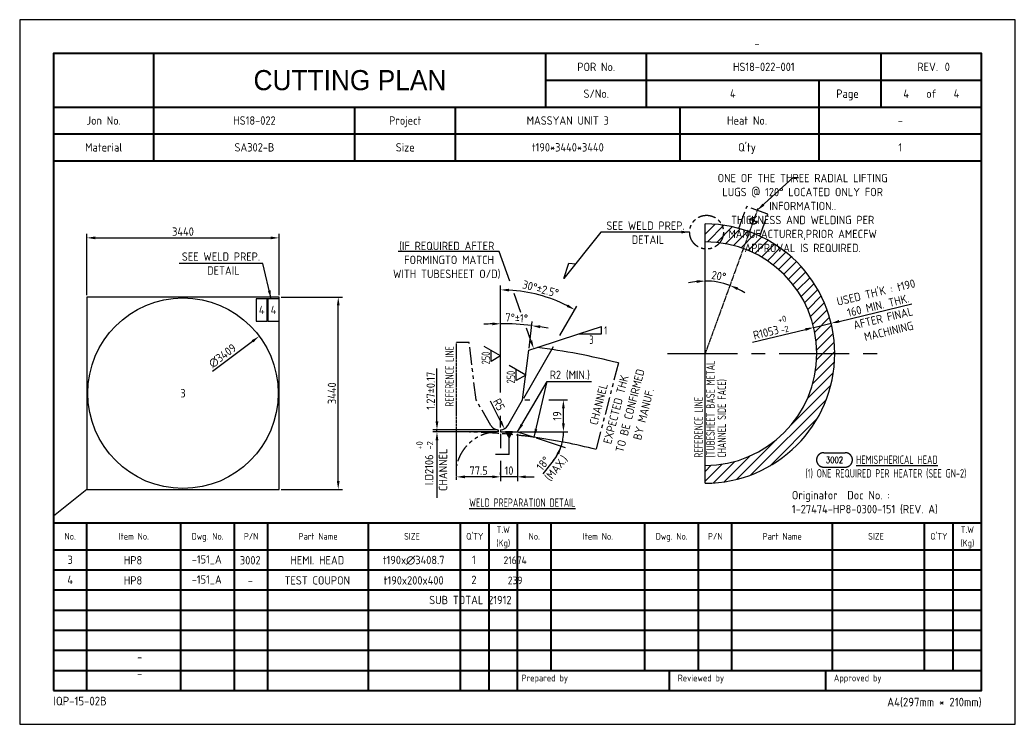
# Model space of a CAD drawing. Header units: millimetres. Extents: x -47360 to 661737, y -45870 to 354580.
# Drawn here: x 60000 to 77820, y 0 to 12600 of the extents above; entities that cross this region are included whole.
import ezdxf
from ezdxf.enums import TextEntityAlignment as Align

# ---------------------------------------------------------------- set-up
doc = ezdxf.new("R2010")
doc.units = ezdxf.units.MM
doc.header["$LTSCALE"] = 10
for name, pattern in [('CENTER', [2, 1.25, -0.25, 0.25, -0.25]), ('CONT', [1, 1, 0]), ('PHANTOM', [63.5, 31.75, -6.35, 6.35, -6.35, 6.35, -6.35])]:
    doc.linetypes.add(name, pattern=pattern)
for name, color, linetype in [('03_1  190xØ3408.7', 7, 'Continuous'), ('04_6  190x400x200', 7, 'Continuous'), ('11', 2, 'Continuous'), ('12', 1, 'CENTER'), ('12_Ejes principales', 1, 'CENTER'), ('13', 4, 'PHANTOM'), ('15', 7, 'Continuous'), ('GEN-ANN', 7, 'CONT'), ('N01_1  190x3290x3290', 3, 'Continuous'), ('N04_1  190x3440x3440', 3, 'Continuous'), ('T', 2, 'Continuous')]:
    doc.layers.add(name, color=color, linetype=linetype)
doc.layers.add('PAGE', color=9, linetype='Continuous', plot=False)
doc.layers.add('TITLE', color=15, linetype='Continuous', lineweight=40)
doc.styles.add('FRACTION', font='romans.shx', dxfattribs={"bigfont": 'FRACTION.shx'})
doc.styles.get("Standard").update_dxf_attribs({"font": 'isocp2.shx', "bigfont": 'whgtxt.shx'})
doc.dimstyles.new('ISO-25', dxfattribs={"dimscale": 60, "dimtxt": 2.5, "dimasz": 2.5, "dimexe": 1.25, "dimexo": 0.625, "dimtad": 1, "dimdec": 0, "dimdsep": 46, "dimtxsty": 'Standard', "dimcen": 2.5, "dimclrt": 2, "dimadec": 0, "dimazin": 0, "dimtfac": 1, "dimtdec": 0, "dimtmove": 0, "dimatfit": 3, "dimfxl": 1, "dimarcsym": 0})
doc.dimstyles.new('ISO-25 x0.1', dxfattribs={"dimscale": 60, "dimtxt": 2.5, "dimasz": 2.5, "dimexe": 1.25, "dimexo": 0.625, "dimtad": 1, "dimdec": 1, "dimlfac": 0.1, "dimdsep": 46, "dimtxsty": 'Standard', "dimcen": 2.5, "dimclrt": 2, "dimadec": 0, "dimazin": 0, "dimtfac": 1, "dimtdec": 1, "dimtmove": 0, "dimatfit": 3, "dimfxl": 1, "dimarcsym": 0})
doc.dimstyles.new('ISO-25 x0.5', dxfattribs={"dimscale": 60, "dimtxt": 2.5, "dimasz": 2.5, "dimexe": 1.25, "dimexo": 0.625, "dimtad": 1, "dimdec": 1, "dimlfac": 0.5, "dimdsep": 46, "dimtxsty": 'Standard', "dimcen": 2.5, "dimclrt": 2, "dimadec": 0, "dimazin": 0, "dimtfac": 1, "dimtdec": 1, "dimtmove": 0, "dimatfit": 3, "dimfxl": 1, "dimarcsym": 0})

# ---------------------------------------------------------------- blocks, each defined once
blk = doc.blocks.new('CP00')
at = {"layer": 'PAGE'}
blk.add_line((20, 70), (10, 62), dxfattribs=at)
blk.add_lwpolyline([(0, 0), (297, 0), (297, 210), (0, 210)], close=True, dxfattribs=at)
at = {"layer": 'TITLE'}
for p, q in [((40, 184), (40, 200)), ((157, 184), (157, 200)), ((10, 184), (287, 184)), ((10, 168), (287, 168)), ((10, 60), (287, 60)), ((148.5, 16), (287, 16))]:
    blk.add_line(p, q, dxfattribs=at)
at = {"layer": 'TITLE', "color": 8}
for p, q in [((187, 184), (187, 200)), ((257, 184), (257, 192)), ((40, 168), (40, 184)), ((130, 168), (130, 184)), ((238.5, 168), (238.5, 184)), ((10, 176), (287, 176)), ((20, 10), (20, 60)), ((48, 10), (48, 60)), ((64, 10), (64, 60)), ((74, 10), (74, 60)), ((104, 10), (104, 60)), ((131.5, 10), (131.5, 60)), ((140, 10), (140, 60)), ((158.5, 16), (158.5, 60)), ((186.5, 16), (186.5, 60)), ((202.5, 16), (202.5, 60)), ((212.5, 16), (212.5, 60)), ((242.5, 16), (242.5, 60)), ((270, 16), (270, 60)), ((278.5, 16), (278.5, 60)), ((10, 52), (287, 52)), ((10, 46), (287, 46)), ((10, 40), (287, 40)), ((10, 34), (287, 34)), ((10, 28), (287, 28)), ((10, 22), (287, 22)), ((10, 16), (148.5, 16)), ((193.8, 16), (193.8, 10)), ((240.4, 16), (240.4, 10))]:
    blk.add_line(p, q, dxfattribs=at)
at = {"layer": 'TITLE', "color": 9}
for p, q in [((257, 192), (257, 200)), ((157, 192), (287, 192)), ((238.5, 184), (238.5, 192)), ((100, 168), (100, 184)), ((197, 168), (197, 184)), ((148.5, 10), (148.5, 60))]:
    blk.add_line(p, q, dxfattribs=at)
at = {"layer": 'TITLE', "color": 15}
blk.add_lwpolyline([(10, 10), (287, 10), (287, 200), (10, 200)], close=True, dxfattribs=at)
at = {"layer": 'PAGE', "color": 2}
blk.add_attdef('ATT_NESTINGPLANNO', text='', height=2.5, dxfattribs=at).set_placement((220, 203), align=Align.MIDDLE_CENTER)
for tag, p in [('ATT_OWNERITEMNO', (35, 7.09)), ('ATT_PARTNAME', (35, 2.09))]:
    blk.add_attdef(tag, text='', height=2.5, dxfattribs=at).set_placement(p, align=Align.MIDDLE_LEFT)
at = {"layer": 'TITLE', "color": 2}
for s, height, p in [('POR No.', 2.5, (172, 196)), ('S/No.', 2.5, (172, 188)), ('Page', 2.5, (247, 188)), ('of', 2.5, (272, 188)), ('Jon No.', 2.5, (25, 180)), ('Project', 2.5, (115, 180)), ('Heat No.', 2.5, (217, 180)), ('-', 2.5, (262.75, 180)), ('Material', 2.5, (25, 172)), ('Size', 2.5, (115, 172)), ("Q'ty", 2.5, (217, 172)), ('No.', 2, (15, 56)), ('Item No.', 2, (34, 56)), ('Dwg. No.', 2, (56, 56)), ('P/N', 2, (69, 56)), ('Part Name', 2, (89, 56)), ('SIZE', 2, (117, 56)), ("Q'TY", 2, (135.75, 56)), ('T.W', 2, (144.25, 58)), ('No.', 2, (153.5, 56)), ('Item No.', 2, (172.5, 56)), ('Dwg. No.', 2, (194.5, 56)), ('P/N', 2, (207.5, 56)), ('Part Name', 2, (227.5, 56)), ('SIZE', 2, (255.5, 56)), ("Q'TY", 2, (274.25, 56)), ('T.W', 2, (282.75, 58)), ('(Kg)', 2, (144.25, 54)), ('(Kg)', 2, (282.75, 54))]:
    blk.add_text(s, height=height, dxfattribs=at).set_placement(p, align=Align.MIDDLE_CENTER)
blk.add_text('REV.', height=2.5, dxfattribs=at).set_placement((274, 196), align=Align.MIDDLE_RIGHT)
blk.add_text('0', height=2.5, dxfattribs=at).set_placement((276, 196), align=Align.MIDDLE_LEFT)
for s, height, p in [('Prepared by', 2, (149.73, 12.75)), ('Reviewed by', 2, (196.33, 12.75)), ('Approved by', 2, (242.93, 12.75)), ('IQP-15-02B', 2.594, (10, 5.57))]:
    blk.add_text(s, height=height, dxfattribs=at).set_placement(p)
blk.add_text('A4(297mm * 210mm)', height=2.5936, dxfattribs=at).set_placement((287, 5.26), align=Align.RIGHT)
at = {"layer": 'TITLE', "color": 3, "insert": (98.5, 192), "char_height": 6, "width": 59.896, "attachment_point": 5}
blk.add_mtext('{\\fHYHeadLine-Medium|b0|i0|c129|p18;CUTTING PLAN}', dxfattribs=at)
at = {"layer": 'TITLE', "color": 2}
for tag, height, p in [('ATT_PORNO', 2.5, (222, 196)), ('ATT_CUTTINGPLANNO', 2.5, (212.75, 188)), ('ATT_PAGENO', 2.5, (264.5, 188)), ('ATT_PAGESUBTOTAL', 2.5, (279.5, 188)), ('ATT_WONO', 2.5, (70, 180)), ('ATT_PROJECT', 2.5, (163.5, 180)), ('ATT_PORWEIGHT', 2, (278.5, 89)), ('ATT_NETWEIGHT', 2, (278.5, 83)), ('ATT_SAVEWEIGHT', 2, (278.5, 77)), ('ATT_SCRAPWEIGHT', 2, (278.5, 71)), ('ATT_CUTTING', 2, (278.5, 65))]:
    blk.add_attdef(tag, text='', height=height, dxfattribs=at).set_placement(p, align=Align.MIDDLE_CENTER)
at = {"layer": 'TITLE', "color": 3}
for tag, p in [('ATT_MATERIAL', (70, 172)), ('ATT_SIZE', (163.5, 172)), ('ATT_QTY', (262.75, 172))]:
    blk.add_attdef(tag, text='', height=2.5, dxfattribs=at).set_placement(p, align=Align.MIDDLE_CENTER)
blk = doc.blocks.new('$PNBR')
at = {"layer": 'GEN-ANN', "color": 7, "linetype": 'CONT'}
for p, q in [((0.125, 0.125), (0.5, 0.125)), ((0.125, -0.125), (0.5, -0.125))]:
    blk.add_line(p, q, dxfattribs=at)
for centre, start, end in [((0.125, 0), 90, 270), ((0.5, 0), 270, 90)]:
    blk.add_arc(centre, 0.125, start, end, dxfattribs=at)
at = {"layer": 'GEN-ANN', "color": 7, "linetype": 'CONT', "style": 'FRACTION'}
blk.add_attdef('PNB', text='', height=0.0938, dxfattribs=at).set_placement((0.313, -0.046), align=Align.CENTER)
blk = doc.blocks.new('*D36')
at = {"color": 0, "lineweight": -2, "transparency": 16777216}
for start, end in [(96.6219, 103.2437), (70.0002, 90), (56.7565, 63.3783)]:
    blk.add_arc((72270, 6629), 1299, start, end, dxfattribs=at)
at = {"color": 0, "transparency": 16777216}
for points in [[(72118, 7944), (72121, 7894), (72270, 7928)], [(72842, 7767), (72861, 7813), (72714, 7850)]]:
    blk.add_solid(points, dxfattribs=at)
at = {"layer": 'Defpoints', "color": 0, "transparency": 16777216}
for p in [(73214, 9225), (72270, 8949), (72569, 7893), (72270, 6629), (72270, 4309)]:
    blk.add_point(p, dxfattribs=at)
at = {"color": 2, "transparency": 16777216, "insert": (72515, 8019), "char_height": 150, "attachment_point": 5, "rotation": 350.0001}
blk.add_mtext('20°', dxfattribs=at)
blk = doc.blocks.new('*D37')
at = {"color": 0, "lineweight": -2, "transparency": 16777216}
blk.add_line((73118, 6833), (74068, 7062), dxfattribs=at)
at = {"color": 0, "transparency": 16777216}
blk.add_solid([(74062, 7086), (74074, 7037), (74214, 7097)], dxfattribs=at)
at = {"layer": 'Defpoints', "color": 0, "transparency": 16777216}
for p in [(74214, 7097), (72270, 6629)]:
    blk.add_point(p, dxfattribs=at)
at = {"color": 2, "transparency": 16777216, "insert": (73358, 7007), "char_height": 150, "attachment_point": 5, "rotation": 13.5163}
blk.add_mtext('R1053', dxfattribs=at)
blk = doc.blocks.new('*D38')
at = {"color": 0, "lineweight": -2, "transparency": 16777216}
for p, q in [((67468, 5417), (67468, 6362)), ((68526, 5267), (67393, 5267)), ((68526, 5229), (67393, 5229)), ((67468, 5229), (67468, 5267)), ((67468, 5079), (67468, 4929))]:
    blk.add_line(p, q, dxfattribs=at)
at = {"color": 0, "transparency": 16777216}
for points in [[(67443, 5417), (67493, 5417), (67468, 5267)], [(67443, 5079), (67493, 5079), (67468, 5229)]]:
    blk.add_solid(points, dxfattribs=at)
at = {"layer": 'Defpoints', "color": 0, "transparency": 16777216}
for p in [(67468, 5267), (68563, 5267), (68563, 5229)]:
    blk.add_point(p, dxfattribs=at)
at = {"color": 2, "transparency": 16777216, "insert": (67356, 5965), "char_height": 150, "attachment_point": 5, "rotation": 90}
blk.add_mtext('{\\A1;1.27%%P0.17}', dxfattribs=at)
blk = doc.blocks.new('*D39')
at = {"color": 0, "lineweight": -2, "transparency": 16777216}
for p, q in [((69039, 5799), (69133, 5799)), ((69474, 5799), (69807, 5799)), ((69732, 5379), (69732, 5649)), ((68943, 5229), (69117, 5229)), ((69342, 5229), (69807, 5229))]:
    blk.add_line(p, q, dxfattribs=at)
at = {"color": 0, "transparency": 16777216}
for points in [[(69707, 5649), (69757, 5649), (69732, 5799)], [(69707, 5379), (69757, 5379), (69732, 5229)]]:
    blk.add_solid(points, dxfattribs=at)
at = {"layer": 'Defpoints', "color": 0, "transparency": 16777216}
for p in [(69002, 5799), (69732, 5799), (68905, 5229)]:
    blk.add_point(p, dxfattribs=at)
at = {"color": 2, "transparency": 16777216, "insert": (69620, 5514), "char_height": 150, "attachment_point": 5, "rotation": 90}
blk.add_mtext('19', dxfattribs=at)
blk = doc.blocks.new('*D40')
at = {"color": 0, "lineweight": -2, "transparency": 16777216}
for p, q in [((68608, 5192), (68608, 4936)), ((68908, 5192), (68908, 4349)), ((68608, 4711), (68608, 4349)), ((68458, 4424), (68308, 4424)), ((68908, 4424), (68608, 4424)), ((69058, 4424), (69208, 4424))]:
    blk.add_line(p, q, dxfattribs=at)
at = {"color": 0, "transparency": 16777216}
for points in [[(68458, 4449), (68458, 4399), (68608, 4424)], [(69058, 4449), (69058, 4399), (68908, 4424)]]:
    blk.add_solid(points, dxfattribs=at)
at = {"layer": 'Defpoints', "color": 0, "transparency": 16777216}
for p in [(68608, 5229), (68908, 5229), (68608, 4424)]:
    blk.add_point(p, dxfattribs=at)
at = {"color": 2, "transparency": 16777216, "insert": (68758, 4536), "char_height": 150, "attachment_point": 5}
blk.add_mtext('10', dxfattribs=at)
blk = doc.blocks.new('*D41')
at = {"color": 0, "lineweight": -2, "transparency": 16777216}
for p, q in [((68608, 5934), (68608, 7238)), ((69116, 6728), (69174, 7204)), ((68608, 5305), (68608, 5516))]:
    blk.add_line(p, q, dxfattribs=at)
for start, end in [(91.8804, 93.7609), (83, 90), (79.2391, 81.1196)]:
    blk.add_arc((68608, 2593), 4571, start, end, dxfattribs=at)
at = {"color": 0, "transparency": 16777216}
for points in [[(68458, 7186), (68459, 7136), (68608, 7163)], [(69310, 7084), (69317, 7133), (69165, 7129)]]:
    blk.add_solid(points, dxfattribs=at)
at = {"layer": 'Defpoints', "color": 0, "transparency": 16777216}
for p in [(68980, 7148), (69111, 6691), (69002, 5799), (68608, 5267), (68608, 5229)]:
    blk.add_point(p, dxfattribs=at)
at = {"color": 2, "transparency": 16777216, "insert": (68894, 7267), "char_height": 150, "attachment_point": 5, "rotation": 356.5}
blk.add_mtext('7°%%P1%%D', dxfattribs=at)
blk = doc.blocks.new('*D42')
at = {"color": 0, "lineweight": -2, "transparency": 16777216}
for p, q in [((68608, 5934), (68608, 7845)), ((69667, 6951), (69972, 7479)), ((69021, 5832), (69554, 6756)), ((68608, 5305), (68608, 5516))]:
    blk.add_line(p, q, dxfattribs=at)
blk.add_arc((68608, 5117), 2653, 63.2405, 86.7595, dxfattribs=at)
at = {"color": 0, "transparency": 16777216}
for points in [[(68758, 7741), (68759, 7790), (68608, 7770)], [(69814, 7508), (69791, 7464), (69935, 7414)]]:
    blk.add_solid(points, dxfattribs=at)
at = {"layer": 'Defpoints', "color": 0, "transparency": 16777216}
for p in [(69516, 7610), (69002, 5799), (68608, 5267), (68608, 5229), (68738, 5342)]:
    blk.add_point(p, dxfattribs=at)
at = {"color": 2, "transparency": 16777216, "insert": (69324, 7788), "char_height": 150, "attachment_point": 5, "rotation": 345}
blk.add_mtext('30°%%P2.5%%D', dxfattribs=at)
blk = doc.blocks.new('*D43')
at = {"color": 0, "lineweight": -2, "transparency": 16777216}
blk.add_line((68418, 5782), (68608, 5417), dxfattribs=at)
at = {"color": 0, "transparency": 16777216}
blk.add_solid([(68630, 5429), (68586, 5406), (68678, 5284)], dxfattribs=at)
at = {"layer": 'Defpoints', "color": 0, "transparency": 16777216}
for p in [(68608, 5417), (68678, 5284)]:
    blk.add_point(p, dxfattribs=at)
at = {"color": 2, "transparency": 16777216, "insert": (68578, 5718), "char_height": 150, "attachment_point": 5, "rotation": 297.6019}
blk.add_mtext('R5', dxfattribs=at)
blk = doc.blocks.new('*D44')
at = {"color": 0, "lineweight": -2, "transparency": 16777216}
blk.add_line((63451, 6316), (64166, 6850), dxfattribs=at)
at = {"color": 0, "transparency": 16777216}
blk.add_solid([(64151, 6870), (64180, 6830), (64286, 6940)], dxfattribs=at)
at = {"layer": 'Defpoints', "color": 0, "transparency": 16777216}
for p in [(64286, 6940), (61554, 4900)]:
    blk.add_point(p, dxfattribs=at)
at = {"color": 2, "transparency": 16777216, "insert": (63628, 6589), "char_height": 150, "attachment_point": 5, "rotation": 36.7448}
blk.add_mtext('∅3409', dxfattribs=at)
blk = doc.blocks.new('*D45')
at = {"color": 0, "lineweight": -2, "transparency": 16777216}
for p, q in [((61200, 7677.5), (61200, 8775)), ((64640, 7677.5), (64640, 8775)), ((61350, 8700), (64490, 8700))]:
    blk.add_line(p, q, dxfattribs=at)
at = {"color": 0, "transparency": 16777216}
for points in [[(61350, 8725), (61350, 8675), (61200, 8700)], [(64490, 8725), (64490, 8675), (64640, 8700)]]:
    blk.add_solid(points, dxfattribs=at)
at = {"layer": 'Defpoints', "color": 0, "transparency": 16777216}
for p in [(64640, 8700), (61200, 7640), (64640, 7640)]:
    blk.add_point(p, dxfattribs=at)
at = {"color": 2, "transparency": 16777216, "insert": (62920, 8812.5), "char_height": 150, "attachment_point": 5}
blk.add_mtext('3440', dxfattribs=at)
blk = doc.blocks.new('*D46')
at = {"color": 0, "lineweight": -2, "transparency": 16777216}
for p, q in [((64677.5, 7640), (65775, 7640)), ((65700, 4350), (65700, 7490)), ((64677.5, 4200), (65775, 4200))]:
    blk.add_line(p, q, dxfattribs=at)
at = {"color": 0, "transparency": 16777216}
for points in [[(65675, 7490), (65725, 7490), (65700, 7640)], [(65675, 4350), (65725, 4350), (65700, 4200)]]:
    blk.add_solid(points, dxfattribs=at)
at = {"layer": 'Defpoints', "color": 0, "transparency": 16777216}
for p in [(64640, 7640), (65700, 7640), (64640, 4200)]:
    blk.add_point(p, dxfattribs=at)
at = {"color": 2, "transparency": 16777216, "insert": (65587.5, 5920), "char_height": 150, "attachment_point": 5, "rotation": 90}
blk.add_mtext('3440', dxfattribs=at)
blk = doc.blocks.new('*D296')
at = {"color": 0, "lineweight": -2, "transparency": 16777216}
for p, q in [((67818, 4461), (67818, 4499)), ((68608, 4461), (68608, 4499)), ((68458, 4424), (67968, 4424))]:
    blk.add_line(p, q, dxfattribs=at)
at = {"color": 0, "transparency": 16777216}
for points in [[(67968, 4449), (67968, 4399), (67818, 4424)], [(68458, 4449), (68458, 4399), (68608, 4424)]]:
    blk.add_solid(points, dxfattribs=at)
at = {"layer": 'Defpoints', "color": 0, "transparency": 16777216}
for p in [(67818, 4424), (67818, 4424), (68608, 4424)]:
    blk.add_point(p, dxfattribs=at)
at = {"color": 2, "transparency": 16777216, "insert": (68213, 4536), "char_height": 150, "attachment_point": 5}
blk.add_mtext('77.5', dxfattribs=at)

msp = doc.modelspace()

# ---------------------------------------------------------------- hatches: boundary and pattern name
at = {"layer": '15', "linetype": 'Continuous'}
h = msp.add_hatch(dxfattribs=at)
h.set_pattern_fill('ANSI31', color=256, scale=1000, style=0)
h.set_pattern_definition([(45, (70205, 689.25), (-88.3883, 88.3883), [])])
h.paths.add_polyline_path([(74589.55, 6629.25), (74269.55, 6629.25, -0.41421356), (72269.55, 4629.25), (72269.55, 4309.25, 0.41421356)])
h.paths.add_polyline_path([(73063.03, 8809.34), (72953.58, 8508.64, -0.31529968), (74269.55, 6629.25), (74589.55, 6629.25, 0.31529968)])
h.paths.add_polyline_path([(73063.03, 8809.34, 0.05496232), (72569, 8929.85, -0.10966948), (72597.4, 8801.92, -0.17129155), (72530.42, 8612.16, -0.05461688), (72953.58, 8508.64)])
h.paths.add_polyline_path([(72569, 8929.85, 0.03236988), (72269.55, 8949.25), (72269.55, 8629.25, -0.03271465), (72530.42, 8612.16, 0.17129155), (72597.4, 8801.92, 0.10966948)])
h.paths.add_polyline_path([(72451.23, 8022.47), (72575.32, 8000.59), (72559.69, 7911.96), (72435.61, 7933.84)], flags=9)
h.paths.add_polyline_path([(74504.18, 7651.25), (75008.37, 7856.26), (75042.28, 7772.89), (74538.08, 7567.87)], flags=9)
h.paths.add_polyline_path([(72839.79, 6974.47), (73595.96, 7281.94), (73629.86, 7198.57), (72873.69, 6891.1)], flags=9)
at = {"layer": '15'}
h = msp.add_hatch(color=256, dxfattribs=at)
h.paths.add_polyline_path([(68758.28, 5121.84), (68758.28, 5229.08), (68696.36, 5229.08)])
h.paths.add_polyline_path([(68758.28, 5121.84), (68758.28, 5229.08), (68820.19, 5229.08)])

# ---------------------------------------------------------------- linework, layer by layer
for p, q in [((69738.74, 7971.63), (69827.54, 8245.32)), ((69827.54, 8245.32), (69951.79, 8237.68)), ((74671.14, 7206.55), (75969.89, 7518.74)), ((74214.15, 7096.7), (74525.29, 7171.49)), ((68945.78, 5229.08), (69809.72, 5229.08)), ((69241.78, 5120.71), (69765.6, 4950.51)), ((67468.48, 4929.08), (67468.48, 4048.6)), ((69551.32, 4709.94), (69362.88, 4476.51))]:
    msp.add_line(p, q)
at = {"elevation": 0}
for points in [[(68770.04, 7924.41), (68580.47, 8455.59), (66771.82, 8455.59)], [(68969.06, 7366.75), (68849.26, 7702.45)], [(69149.56, 6860.99), (69069.58, 7085.12)]]:
    msp.add_lwpolyline(points, dxfattribs=at)
for start, end in [(342, 360), (321.085767, 342), (321.17303, 331.586515)]:
    msp.add_arc((68908.28, 5229.08), 826.45, start, end)
for points in [[(74665.29, 7230.85), (74676.98, 7182.24), (74525.29, 7171.49)], [(69173.11, 6869.4), (69199.98, 6719.72), (69126.02, 6852.59)], [(69612.19, 4845.68), (69658.14, 4825.97), (69694.27, 4973.69)]]:
    msp.add_solid(points)
at = {"layer": '03_1  190xØ3408.7'}
msp.add_circle((62920, 5920), 1704.35, dxfattribs=at)
at = {"layer": '04_6  190x400x200'}
for points in [[(64430, 7610), (64230, 7610), (64230, 7210), (64430, 7210)], [(64640, 7610), (64440, 7610), (64440, 7210), (64640, 7210)]]:
    msp.add_lwpolyline(points, close=True, dxfattribs=at)
at = {"layer": '11', "color": 3}
for p, q in [((72269.55, 4309.25), (72269.55, 8949.25)), ((68608.28, 5267.18), (68608.28, 5229.08)), ((68608.28, 5229.08), (68908.28, 5229.08)), ((68908.28, 5229.08), (69206.11, 5132.3))]:
    msp.add_line(p, q, dxfattribs=at)
at = {"layer": '11', "ltscale": 50}
msp.add_line((68608.28, 5267.18), (68608.28, 5229.08), dxfattribs=at)
at = {"layer": '11', "color": 3, "elevation": 0}
msp.add_lwpolyline([(68738.18, 5342.17), (69001.97, 5799.08), (69111.48, 6690.96), (69259.8, 6739.16)], dxfattribs=at)
at = {"layer": '11', "color": 3}
for centre, radius, start, end in [((72269.55, 6629.25), 2320, 270, 90), ((72269.55, 6629.25), 2000, 270, 90), ((67818.28, -4770.92), 11600, 75.534445, 82.86142), ((68608.28, 5417.17), 150, 270, 330), ((68905.11, 5209.08), 20, 72, 90), ((69210.62, 5151.87), 20, 252, 262.012505), ((67818.28, -4770.92), 10000, 75.534445, 82.022538)]:
    msp.add_arc(centre, radius, start, end, dxfattribs=at)
at = {"layer": '12'}
for p, q in [((73214.49, 9225.5), (72269.55, 6629.25)), ((73216.18, 8975.69), (73054.14, 9034.69)), ((73106.22, 8928.05), (73164.27, 9087.49))]:
    msp.add_line(p, q, dxfattribs=at)
at = {"layer": '12', "ltscale": 3}
msp.add_line((67818.28, 4368.09), (67818.28, 6829.08), dxfattribs=at)
at = {"layer": '12', "ltscale": 2}
msp.add_line((67818.28, 4543.5), (67818.28, 5229.08), dxfattribs=at)
at = {"layer": '12_Ejes principales', "ltscale": 100}
msp.add_line((71597.4, 6629.25), (75367.98, 6629.25), dxfattribs=at)
at = {"layer": '13'}
for p, q in [((72872.11, 8869.64), (73014.9, 9261.82)), ((73390.76, 9124.97), (73014.9, 9261.82)), ((73247.99, 8732.83), (73390.76, 9124.97)), ((70715.93, 6461.33), (70316.25, 4912.06))]:
    msp.add_line(p, q, dxfattribs=at)
at = {"layer": '13', "elevation": 0}
for points in [[(68433.37, 5342.17), (68169.58, 5799.08), (68043.38, 6826.89)], [(68563.28, 5267.18), (68563.28, 5229.08), (68563.28, 5229.08), (68563.28, 5229.08)]]:
    msp.add_lwpolyline(points, dxfattribs=at)
at = {"layer": '13'}
for centre, radius in [((72295.09, 8801.92), 302.31), ((73134.41, 9005.46), 60)]:
    msp.add_circle(centre, radius, dxfattribs=at)
for centre, radius, start, end in [((67818.28, -4770.92), 11600, 88.888067, 90), ((68563.28, 4469.08), 760, 90, 168.597676), ((67818.28, -4770.92), 10000, 82.022538, 90), ((68563.28, 5417.17), 150, 210, 270)]:
    msp.add_arc(centre, radius, start, end, dxfattribs=at)
at = {"layer": '15'}
for p, q in [((69259.8, 6739.16), (70009.27, 6982.68)), ((70009.27, 6982.68), (70412.47, 7117.08)), ((70009.27, 6982.68), (70412.47, 6982.68)), ((70412.47, 6982.68), (70412.47, 7117.08)), ((68608.28, 6586.33), (68313.08, 6756.76)), ((68439.47, 6488.87), (68439.47, 6683.79)), ((68608.28, 6586.33), (68439.47, 6488.87)), ((69056.72, 6245.02), (68761.53, 6415.45)), ((68887.92, 6147.56), (68887.92, 6342.48)), ((69056.72, 6245.02), (68887.92, 6147.56)), ((68758.28, 4823.69), (68758.28, 5229.08)), ((68758.28, 4823.69), (68514.09, 4823.69))]:
    msp.add_line(p, q, dxfattribs=at)
at = {"layer": '15', "elevation": 0}
msp.add_lwpolyline([(68696.36, 5229.08), (68758.28, 5121.84), (68820.19, 5229.08)], close=True, dxfattribs=at)
at = {"layer": 'N01_1  190x3290x3290'}
msp.add_line((64640, 7610), (64240, 7610), dxfattribs=at)
at = {"layer": 'N04_1  190x3440x3440'}
msp.add_lwpolyline([(64640, 4200), (64640, 7640), (61200, 7640), (61200, 4200)], close=True, dxfattribs=at)

# ---------------------------------------------------------------- block references
ref = msp.add_blockref('CP00', (60000, 0), dxfattribs=dict(xscale=60, yscale=60, zscale=60))
ref.add_attrib('ATT_WONO', 'HS18-022', dxfattribs={"layer": 'TITLE', "color": 2, "height": 150}).set_placement((64200, 10800), align=Align.MIDDLE_CENTER)
ref.add_attrib('ATT_PROJECT', 'MASSYAN UNIT 3', dxfattribs={"layer": 'TITLE', "color": 2, "height": 150}).set_placement((69810, 10800), align=Align.MIDDLE_CENTER)
ref.add_attrib('ATT_PORNO', 'HS18-022-001', dxfattribs={"layer": 'TITLE', "color": 2, "height": 150}).set_placement((73320, 11760), align=Align.MIDDLE_CENTER)
ref.add_attrib('ATT_OWNERITEMNO', '-', dxfattribs={"layer": 'PAGE', "color": 2, "height": 150}).set_placement((62100, 1200), align=Align.MIDDLE_LEFT)
ref.add_attrib('ATT_PARTNAME', '-', dxfattribs={"layer": 'PAGE', "color": 2, "height": 150}).set_placement((62100, 900), align=Align.MIDDLE_LEFT)
ref.add_attrib('ATT_MATERIAL', 'SA302-B', dxfattribs={"layer": 'TITLE', "color": 3, "height": 150}).set_placement((64200, 10320), align=Align.MIDDLE_CENTER)
ref.add_attrib('ATT_SIZE', 't190*3440*3440', dxfattribs={"layer": 'TITLE', "color": 3, "height": 150}).set_placement((69810, 10320), align=Align.MIDDLE_CENTER)
ref.add_attrib('ATT_QTY', '1', dxfattribs={"layer": 'TITLE', "color": 3, "height": 150}).set_placement((75765, 10320), align=Align.MIDDLE_CENTER)
ref.add_attrib('ATT_NESTINGPLANNO', '-', dxfattribs={"layer": 'PAGE', "color": 2, "height": 150}).set_placement((73200, 12180), align=Align.MIDDLE_CENTER)
ref.add_attrib('ATT_CUTTINGPLANNO', '4', dxfattribs={"layer": 'TITLE', "color": 2, "height": 150}).set_placement((72765, 11280), align=Align.MIDDLE_CENTER)
ref.add_attrib('ATT_PAGENO', '4', dxfattribs={"layer": 'TITLE', "color": 2, "height": 150}).set_placement((75870, 11280), align=Align.MIDDLE_CENTER)
ref.add_attrib('ATT_PAGESUBTOTAL', '4', dxfattribs={"layer": 'TITLE', "color": 2, "height": 150}).set_placement((76770, 11280), align=Align.MIDDLE_CENTER)
at = {"layer": 'T'}
ref = msp.add_blockref('$PNBR', (74264.42, 4727.18, -66525511.58), dxfattribs=dict(at, xscale=1028.892542170222, yscale=1028.892542170219, zscale=1028.892542170222))
ref.add_attrib('PNB', '3002', dxfattribs={"layer": '11', "color": 2, "linetype": 'CONT', "height": 112.489, "style": 'FRACTION', "width": 0.8}).set_placement((74585.95, 4670.17, -66525511.58), align=Align.CENTER)

# ---------------------------------------------------------------- texts
at = {"color": 2, "width": 0.8}
for s, p in [('3', (70196.19, 6803.02)), ('1', (70463.31, 6970.28))]:
    msp.add_text(s, height=150, dxfattribs=at).set_placement(p)
for s, p in [('REFERENCE LINE', (67767.58, 5678.54)), ('250', (68416.89, 6436.96)), ('(TUBESHEET BASE METAL', (72441.03, 4768.21)), ('250', (68865.34, 6095.65)), ('CHANNEL SIDE FACE)', (72642.74, 4768.21)), ('REFERENCE LINE', (72226.09, 4768.21))]:
    msp.add_text(s, height=150, rotation=90, dxfattribs=at).set_placement(p)
at = {"color": 2, "char_height": 150, "attachment_point": 5}
for s, insert in [('ONE OF THE THREE RADIAL LIFTING\\PLUGS @ 120° LOCATED ONLY FOR\\PINFORMATION..\\PTHICKNESS AND WELDING PER\\PMANUFACTURER,PRIOR AMECFW\\PAPPROVAL IS REQUIRED.', (74015.66, 9144.94)), ('SEE WELD PREP.\\P DETAIL', (71202.44, 8793.17)), ('(IF REQUIRED AFTER\\P FORMINGTO MATCH \\PWITH TUBESHEET O/D)', (67642.95, 8298.84)), ('SEE WELD PREP.\\P DETAIL', (63600, 8240)), ('R2 (MIN.)', (69846.75, 6241.99))]:
    msp.add_mtext(s, dxfattribs=dict(at, insert=insert))
at = {"color": 2, "attachment_point": 5}
for s, insert, char_height, rotation in [("\\A1;USED TH'K : t190", (75328.04, 7723.99), 150, 13.516315), ('\\A1;160 MIN. THK.', (75367.14, 7489.56), 150, 13.516315), ('\\A1;+0\\P-2', (73671.47, 7152.86), 112.5, 13.516315), ('AFTER FINAL\\P MACHINING', (75486.13, 7141.2), 150, 13.516315), ('EXPECTED THK\\P TO BE CONFIRMED\\P BY MANUF.', (70913.93, 5566.89), 150, 75.534445), ('CHANNEL', (70362.34, 5726.36), 150, 75.534445), ('\\A1;+0\\P-2', (67249.5, 4986.22), 112.5, 90), ('I.D2106\\PCHANNEL', (67451.73, 4550.07), 150, 90), ('(MAX.)', (69608.37, 4575.18), 150, 51.085767), ('18°', (69369.57, 4663.89), 150, 51.085767)]:
    msp.add_mtext(s, dxfattribs=dict(at, insert=insert, char_height=char_height, rotation=rotation))
at = {"layer": 'T', "width": 0.8}
for s, p in [('%%UHEMISPHERICAL HEAD', (74973.9, 4655.47, 66525511.58)), ('%%UWELD PREPARATION DETAIL', (68046.01, 3887.59))]:
    msp.add_text(s, height=150, dxfattribs=at).set_placement(p)
msp.add_text('(1) ONE REQUIRED PER HEATER (SEE GN-2)', height=150, dxfattribs=at).set_placement((75506.07, 4486.58, 66525511.58), align=Align.MIDDLE_CENTER)
at = {"layer": 'T', "color": 2, "char_height": 150, "attachment_point": 5}
for s, insert in [('4', (64330, 7410)), ('4', (64540, 7410)), ('3', (62920, 5920)), ('3', (60900, 2940)), ('HP8', (62025, 2931)), ('-151_A', (63345, 2940)), ('3002', (64125, 2931)), ('HEMI. HEAD', (65325, 2931)), ('t190x∅3408.7', (67050, 2931)), ('1', (68130, 2940)), ('{\\H0.91667x;\\C256;21674}', (68868.04, 2931)), ('4', (60900, 2580)), ('HP8', (62025, 2571)), ('-151_A', (63345, 2580)), ('-', (64125, 2571)), ('TEST COUPON', (65325, 2571)), ('t190x200x400', (67050, 2571)), ('2', (68130, 2580)), ('{\\H0.91667x;\\C256;239}', (68868.04, 2571))]:
    msp.add_mtext(s, dxfattribs=dict(at, insert=insert))
at = {"layer": 'T', "insert": (73822.97, 4171.2), "char_height": 150, "width": 3165.0138, "attachment_point": 1}
msp.add_mtext('Originator  Doc No. : \\P1-27474-HP8-0300-151 (REV. A)', dxfattribs=at)
at = {"layer": 'T', "color": 3, "insert": (68066.15, 2220), "char_height": 150, "attachment_point": 5}
msp.add_mtext('SUB TOTAL 21912', dxfattribs=at)

# ---------------------------------------------------------------- dimensions: what is measured, and where the dimension line sits
dim = msp.add_angular_dim_2l(base=(72569.02, 7892.85), line1=((73214.49, 9225.5), (72269.55, 6629.25)), line2=((72269.55, 4309.25), (72269.55, 8949.25)), dimstyle='ISO-25')
dim.commit()
dim.dimension.update_dxf_attribs({"geometry": '*D36', "text_midpoint": (72514.58, 8018.93)})
dim = msp.add_linear_dim(base=(64640, 8700), p1=(61200, 7640), p2=(64640, 7640), dimstyle='ISO-25')
dim.commit()
dim.dimension.update_dxf_attribs({"geometry": '*D45', "text_midpoint": (62920, 8812.5)})
for base, line1, text, picture, middle in [((69515.5, 7609.77), ((68738.18, 5342.17), (69001.97, 5799.08)), '<>%%P2.5%%D', '*D42', (69323.93, 7788.04)), ((68980.13, 7148.14), ((69001.97, 5799.08), (69111.48, 6690.96)), '<>%%P1%%D', '*D41', (68894.17, 7267.06))]:
    dim = msp.add_angular_dim_2l(base=base, line1=line1, line2=((68608.28, 5267.18), (68608.28, 5229.08)), text=text, dimstyle='ISO-25 x0.1')
    dim.commit()
    dim.dimension.update_dxf_attribs({"geometry": picture, "text_midpoint": middle})
dim = msp.add_linear_dim(base=(65700, 7640), p1=(64640, 4200), p2=(64640, 7640), angle=90, dimstyle='ISO-25')
dim.commit()
dim.dimension.update_dxf_attribs({"geometry": '*D46', "text_midpoint": (65587.5, 5920)})
for center, mpoint, text, dimstyle, picture, middle in [((72269.55, 6629.25), (74214.15, 7096.7), 'R1053', 'ISO-25 x0.5', '*D37', (73383.9, 6897.12)), ((68608.28, 5417.17), (68677.77, 5284.25), 'R5', 'ISO-25 x0.1', '*D43', (68478.26, 5665.85))]:
    dim = msp.add_radius_dim(center=center, mpoint=mpoint, text=text, dimstyle=dimstyle)
    dim.commit()
    dim.dimension.update_dxf_attribs({"geometry": picture, "text_midpoint": middle, "dimtype": 164})
dim = msp.add_diameter_dim_2p(p1=(61554.29, 4900.37), p2=(64285.71, 6939.63), dimstyle='ISO-25')
dim.commit()
dim.dimension.update_dxf_attribs({"geometry": '*D44', "text_midpoint": (63695.56, 6499.03), "dimtype": 163})
dim = msp.add_linear_dim(base=(67468.48, 5267.18), p1=(68563.28, 5229.08), p2=(68563.28, 5267.18), angle=90, text='{\\A1;1.27%%P0.17}', dimstyle='ISO-25 x0.1')
dim.commit()
dim.dimension.update_dxf_attribs({"geometry": '*D38', "text_midpoint": (67468.48, 5964.68), "dimtype": 160})
dim = msp.add_linear_dim(base=(69732.31, 5799.08), p1=(68905.11, 5229.08), p2=(69001.97, 5799.08), angle=90, text='19', dimstyle='ISO-25 x0.1')
dim.commit()
dim.dimension.update_dxf_attribs({"geometry": '*D39', "text_midpoint": (69619.81, 5514.08)})
for base, p1, p2, text, picture, middle in [((68608.28, 4423.87), (68908.28, 5229.08), (68608.28, 5229.08), '10', '*D40', (68758.28, 4536.37)), ((67818.28, 4423.87), (68608.28, 4423.87), (67818.28, 4423.87), '77.5', '*D296', (68213.28, 4536.37))]:
    dim = msp.add_linear_dim(base=base, p1=p1, p2=p2, text=text, dimstyle='ISO-25 x0.1')
    dim.commit()
    dim.dimension.update_dxf_attribs({"geometry": picture, "text_midpoint": middle})

# ---------------------------------------------------------------- leaders
for points, dimstyle in [([(73202.83, 9193.39), (73843.29, 9780.76), (73939.37, 9780.76)], 'ISO-25 x0.5'), ([(71992.78, 8803.45), (70404.87, 8803.45), (69738.74, 7971.63)], 'ISO-25 x0.1'), ([(64497.72, 7610), (64350, 8240), (62850, 8240)], 'ISO-25'), ([(68911.29, 5228.1), (69438.78, 6129.49), (70236.59, 6129.49)], 'ISO-25 x0.1'), ([(69206.94, 5132.21), (69438.78, 6129.49)], 'ISO-25 x0.1')]:
    msp.add_leader(points, dimstyle=dimstyle, override={"dimgap": 0.625, "dimtad": 0})

doc.saveas('drawing.dxf')
